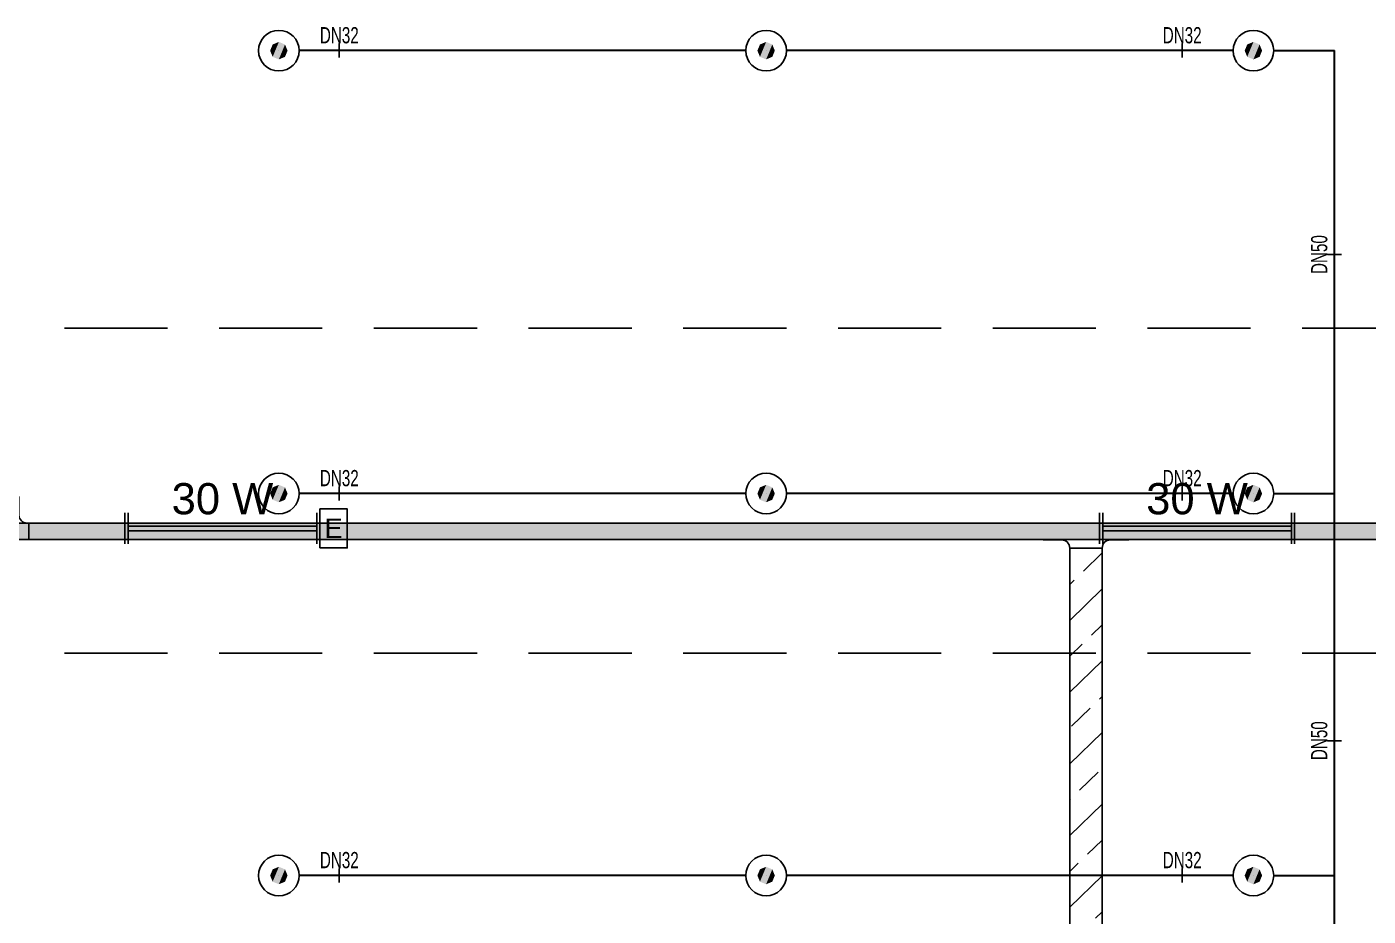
# Model space of a CAD drawing. Header units: millimetres. Extents: x -379292 to 1221486, y 92049 to 447512.
# Drawn here: x -158606 to -150348, y 218001 to 223472 of the extents above; entities that cross this region are included whole.
import ezdxf
from ezdxf.enums import TextEntityAlignment as Align

# ---------------------------------------------------------------- set-up
doc = ezdxf.new("R2010")
doc.units = ezdxf.units.MM
doc.linetypes.add('HIDDEN', pattern=[9.525, 6.35, -3.175])
for name, color, linetype in [('-M-YNGN-BORUID', 7, 'Continuous'), ('-M-YNGN-BORUUZUN', 7, 'Continuous'), ('-M-YNGN-BORUYUK', 7, 'Continuous'), ('-M-YNGN-SPR-YUK', 7, 'Continuous'), ('-M-YNGN-ZON4-CAP-', 7, 'Continuous'), ('-M-YNGN-ZON4-SPR-', 7, 'Continuous'), ('05_SYMBOL', 2, 'Continuous'), ('08_LAMP', 4, 'Continuous'), ('E_CT_ZA', 6, 'Continuous')]:
    doc.layers.add(name, color=color, linetype=linetype)
doc.layers.add('-M-YNGN-SPR-CAPCIZGI', color=188, linetype='Continuous', plot=False)
doc.layers.add('-M-YNGN-ZON4', color=3, linetype='SP', lineweight=30)
doc.layers.add('E_CT_AYDINLATMA', color=3, linetype='Continuous', lineweight=9)
doc.styles.add('CIZGI', font='tahoma.ttf', dxfattribs={"width": 0.8, "oblique": 20})
doc.styles.add('HCAD', font='HCAD.SHX', dxfattribs={"width": 0.8, "height": 0.2})
doc.styles.add('PIPESIZE', font='hcad.shx', dxfattribs={"width": 0.8})
doc.styles.add('SPR-NOT', font='romans.shx')
doc.styles.get("Standard").update_dxf_attribs({"font": 'segoeuil.ttf'})
doc.styles.add('YAZI-2', font='arial.ttf', dxfattribs={"height": 2})
doc.linetypes.add('SP', pattern='A,2,-0.1,["SP",CIZGI,S=0.14,R=0.2,X=0,Y=-0.07],-0.255', length=2.355)

# ---------------------------------------------------------------- blocks, each defined once
blk = doc.blocks.new('OtoParkBodrumKatMimari')
at = {"layer": '05_SYMBOL', "color": 252, "linetype": 'HIDDEN', "ltscale": 100}
for points in [[(19400, 120800), (128500, 120800)], [(19400, 118800), (135650, 118800)]]:
    blk.add_lwpolyline(points, dxfattribs=at)
blk = doc.blocks.new('SPRKL100')
at = {"layer": '-M-YNGN-SPR-CAPCIZGI'}
blk.add_line((0, 0.431), (0, -0.431), dxfattribs=at)
at = {"layer": '-M-YNGN-BORUID', "color": 0, "style": 'HCAD', "width": 0.8, "flags": 1}
blk.add_attdef('DIC', text='', height=0.4, dxfattribs=at).set_placement((0, -1.693), align=Align.CENTER)
at = {"layer": '-M-YNGN-BORUUZUN', "color": 0, "style": 'HCAD', "width": 0.7}
blk.add_attdef('BOY', text='', height=0.8, dxfattribs=at).set_placement((0, -1.08), align=Align.CENTER)
at = {"layer": '-M-YNGN-BORUYUK', "color": 6, "style": 'PIPESIZE', "width": 0.8}
blk.add_attdef('YUK', text='', height=0.5, dxfattribs=at).set_placement((0, 1.866), align=Align.CENTER)
at = {"color": 0, "style": 'PIPESIZE', "width": 0.7}
blk.add_attdef('CAP', text='', height=1, dxfattribs=at).set_placement((0, 0.45), align=Align.CENTER)
blk = doc.blocks.new('SP-C-UP-12')
at = {"ltscale": 10}
blk.add_line((0, 0), (0, 0), dxfattribs=at)
at = {"color": 1, "linetype": 'Continuous'}
blk.add_circle((0, 0), 12.5, dxfattribs=at)
at = {"ltscale": 10}
for points in [[(-5.37, 0), (-3.8, 3.8), (-3.8, -3.8), (0, 5.37)], [(-3.8, -3.8), (0, 5.37), (0, -5.37), (3.8, 3.8)], [(0, -5.37), (3.8, 3.8), (3.8, -3.8), (5.37, 0)]]:
    blk.add_solid(points, dxfattribs=at)
at = {"layer": '-M-YNGN-SPR-YUK', "style": 'SPR-NOT', "width": 0.5, "flags": 9}
for tag, p in [('YUK', (0, 17.77)), ('CAP', (0, 14.42)), ('TIP', (0.2, 10.78))]:
    blk.add_attdef(tag, text='', height=2.5, dxfattribs=at).set_placement(p, align=Align.MIDDLE_CENTER)
blk = doc.blocks.new('A$C69E781E7')
at = {"layer": '-M-YNGN-ZON4', "ltscale": 500}
for p, q in [((-4713.4, -2137.58), (-4988.4, -2137.58)), ((-4413.4, -2137.58), (-4688.4, -2137.58)), ((-4388.4, -2137.58), (-4350.9, -2137.58)), ((-4350.9, -7485.08), (-4350.9, -2137.58)), ((-4713.4, -2410.08), (-4988.4, -2410.08)), ((-4413.4, -2410.08), (-4688.4, -2410.08)), ((-4388.4, -2410.08), (-4350.9, -2410.08)), ((-4713.4, -2645.08), (-4988.4, -2645.08)), ((-4413.4, -2645.08), (-4688.4, -2645.08)), ((-4388.4, -2645.08), (-4350.9, -2645.08))]:
    blk.add_line(p, q, dxfattribs=at)
at = {"layer": '-M-YNGN-ZON4-CAP-'}
ref = blk.add_blockref('SPRKL100', (-4963.68, -2137.58), dxfattribs=dict(at, xscale=10, yscale=10, zscale=10))
ref.add_attrib('CAP', 'DN32', dxfattribs={"layer": '0', "color": 0, "height": 10, "style": 'PIPESIZE', "width": 0.7}).set_placement((-4963.68, -2133.08), align=Align.CENTER)
ref = blk.add_blockref('SPRKL100', (-4444.75, -2137.58), dxfattribs=dict(at, xscale=10, yscale=10, zscale=10))
ref.add_attrib('CAP', 'DN32', dxfattribs={"layer": '0', "color": 0, "height": 10, "style": 'PIPESIZE', "width": 0.7}).set_placement((-4444.75, -2133.08), align=Align.CENTER)
ref = blk.add_blockref('SPRKL100', (-4350.9, -2263.04), dxfattribs=dict(at, xscale=10.00000000000001, yscale=10.00000000000001, zscale=10.00000000000001, rotation=90))
ref.add_attrib('CAP', 'DN50', dxfattribs={"layer": '0', "color": 0, "height": 10, "rotation": 90, "style": 'PIPESIZE', "width": 0.7}).set_placement((-4355.4, -2263.04), align=Align.CENTER)
ref = blk.add_blockref('SPRKL100', (-4963.68, -2410.08), dxfattribs=dict(at, xscale=10, yscale=10, zscale=10))
ref.add_attrib('CAP', 'DN32', dxfattribs={"layer": '0', "color": 0, "height": 10, "style": 'PIPESIZE', "width": 0.7}).set_placement((-4963.68, -2405.58), align=Align.CENTER)
ref = blk.add_blockref('SPRKL100', (-4444.75, -2410.08), dxfattribs=dict(at, xscale=10, yscale=10, zscale=10))
ref.add_attrib('CAP', 'DN32', dxfattribs={"layer": '0', "color": 0, "height": 10, "style": 'PIPESIZE', "width": 0.7}).set_placement((-4444.75, -2405.58), align=Align.CENTER)
ref = blk.add_blockref('SPRKL100', (-4350.9, -2562.14), dxfattribs=dict(at, xscale=10.00000000000001, yscale=10.00000000000001, zscale=10.00000000000001, rotation=90))
ref.add_attrib('CAP', 'DN50', dxfattribs={"layer": '0', "color": 0, "height": 10, "rotation": 90, "style": 'PIPESIZE', "width": 0.7}).set_placement((-4355.4, -2562.14), align=Align.CENTER)
ref = blk.add_blockref('SPRKL100', (-4963.68, -2645.08), dxfattribs=dict(at, xscale=10, yscale=10, zscale=10))
ref.add_attrib('CAP', 'DN32', dxfattribs={"layer": '0', "color": 0, "height": 10, "style": 'PIPESIZE', "width": 0.7}).set_placement((-4963.68, -2640.58), align=Align.CENTER)
ref = blk.add_blockref('SPRKL100', (-4444.75, -2645.08), dxfattribs=dict(at, xscale=10, yscale=10, zscale=10))
ref.add_attrib('CAP', 'DN32', dxfattribs={"layer": '0', "color": 0, "height": 10, "style": 'PIPESIZE', "width": 0.7}).set_placement((-4444.75, -2640.58), align=Align.CENTER)
at = {"layer": '-M-YNGN-ZON4-SPR-'}
for p in [(-5000.9, -2137.58), (-4700.9, -2137.58), (-4400.9, -2137.58), (-5000.9, -2410.08), (-4700.9, -2410.08), (-4400.9, -2410.08), (-5000.9, -2645.08), (-4700.9, -2645.08), (-4400.9, -2645.08)]:
    blk.add_blockref('SP-C-UP-12', p, dxfattribs=at)
blk = doc.blocks.new('*U652')
h = blk.add_hatch()
h.set_pattern_fill('ANSI33', color=0, scale=50, angle=1, style=0)
h.paths.add_polyline_path([(-115024.3, 100), (-249.3, 100), (-249.3, 0), (-115024.3, 0)])
at = {"color": 0}
blk.add_lwpolyline([(-115024.3, 100), (-249.3, 100), (-249.3, 0), (-115024.3, 0)], close=True, dxfattribs=at)
at = {"ltscale": 25, "flags": 1}
for tag, p in [('YUKSEKLIK', (-228.6, -148.7)), ('KALINLIK', (-228.6, -213.3))]:
    blk.add_attdef(tag, p, '', height=50, dxfattribs=at)
blk = doc.blocks.new('*U677')
h = blk.add_hatch()
h.set_pattern_fill('ANSI33', color=0, scale=50, angle=1, style=0)
h.paths.add_polyline_path([(-6558, 200), (281.8, 200), (281.8, 0), (-6558, 0)])
at = {"color": 0}
blk.add_lwpolyline([(-6558, 200), (281.8, 200), (281.8, 0), (-6558, 0)], close=True, dxfattribs=at)
at = {"ltscale": 25, "flags": 1}
for tag, p in [('YUKSEKLIK', (-228.6, -148.7)), ('KALINLIK', (-228.6, -213.3))]:
    blk.add_attdef(tag, p, '', height=50, dxfattribs=at)
blk = doc.blocks.new('*U191')
at = {"color": 0}
for p, q in [((-50, 164), (-50, 167)), ((-50, 167), (250, 167)), ((250, 167), (250, 164)), ((-164, 164), (-50, 164)), ((0, 0), (0, 114)), ((200, 114), (0, 114)), ((200, 0), (200, 114)), ((364, 164), (250, 164))]:
    blk.add_line(p, q, dxfattribs=at)
for centre, start, end in [((-50, 114), 0, 90), ((250, 114), 90, 180)]:
    blk.add_arc(centre, 50, start, end, dxfattribs=at)
blk = doc.blocks.new('*U683')
h = blk.add_hatch()
h.set_pattern_fill('ANSI33', color=0, scale=50, angle=1, style=0)
h.paths.add_polyline_path([(-14068.3, 100), (100306.7, 100), (100306.7, 0), (-14068.3, 0)])
at = {"color": 0}
blk.add_lwpolyline([(-14068.3, 100), (100306.7, 100), (100306.7, 0), (-14068.3, 0)], close=True, dxfattribs=at)
at = {"ltscale": 25, "flags": 1}
for tag, p in [('YUKSEKLIK', (-228.6, -148.7)), ('KALINLIK', (-228.6, -213.3))]:
    blk.add_attdef(tag, p, '', height=50, dxfattribs=at)
blk = doc.blocks.new('*U342')
at = {"color": 0}
for p, q in [((264, 264), (-164, 264)), ((-60, 264), (-60, 164)), ((0, 264), (264, 264)), ((160, 264), (160, 164)), ((-164, 164), (-50, 164)), ((0, 0), (0, 114)), ((0, 104), (100, 104)), ((100, 0), (100, 114)), ((264, 164), (150, 164))]:
    blk.add_line(p, q, dxfattribs=at)
for centre, start, end in [((-50, 114), 0, 90), ((150, 114), 90, 180)]:
    blk.add_arc(centre, 50, start, end, dxfattribs=at)
blk = doc.blocks.new('40 W SIVA ÜSTÜ ETANJ LED 50--')
at = {"layer": '08_LAMP'}
for p, q in [((-625, -100), (-625, 100)), ((-605, -100), (-605, 100)), ((605, -100), (605, 100)), ((625, -100), (625, 100)), ((-605, 15), (605, 15)), ((-605, -15), (605, -15))]:
    blk.add_line(p, q, dxfattribs=at)
at = {"layer": '08_LAMP', "color": 2, "style": 'YAZI-2'}
blk.add_text('30 W', height=200, dxfattribs=at).set_placement((0, 90), align=Align.CENTER)
blk = doc.blocks.new('40 W SIVA ÜSTÜ ETANJ LED E 50')
at = {"layer": '08_LAMP'}
for p, q in [((-625, -100), (-625, 100)), ((-605, -100), (-605, 100)), ((605, -100), (605, 100)), ((625, -100), (625, 100)), ((-605, 15), (605, 15)), ((-605, -15), (605, -15))]:
    blk.add_line(p, q, dxfattribs=at)
blk.add_lwpolyline([(625, -125), (800, -125), (800, 125), (625, 125)], close=True, dxfattribs=at)
at = {"layer": '08_LAMP', "color": 2, "style": 'YAZI-2'}
blk.add_text('30 W', height=200, dxfattribs=at).set_placement((0, 90), align=Align.CENTER)
blk.add_text('E', height=125, dxfattribs=at).set_placement((712.5, 0), align=Align.MIDDLE)

msp = doc.modelspace()

# ---------------------------------------------------------------- block references
at = {"color": 8}
msp.add_blockref('OtoParkBodrumKatMimari', (-246354.8, 100818.8), dxfattribs=at)

# ---------------------------------------------------------------- next in the draw order: block references
at = {"layer": '-M-YNGN-ZON4', "ltscale": 25, "xscale": 10, "yscale": 10, "zscale": 10}
msp.add_blockref('A$C69E781E7', (-107045.9, 244701.5), dxfattribs=at)
at = {"layer": '08_LAMP', "xscale": 0.96, "yscale": 0.96, "zscale": 0.96}
for name, p in [('40 W SIVA ÜSTÜ ETANJ LED E 50', (-157402.1, 220386.7)), ('40 W SIVA ÜSTÜ ETANJ LED 50--', (-151402.1, 220386.7))]:
    msp.add_blockref(name, p, dxfattribs=at)
at = {"layer": 'E_CT_AYDINLATMA'}
msp.add_blockref('*U683', (-215536.5, 220318.6), dxfattribs=at)
at = {"layer": 'E_CT_ZA', "color": 2, "xscale": -1, "rotation": 180}
msp.add_blockref('*U342', (-158754.8, 220582.6), dxfattribs=at)
at = {"layer": 'E_CT_ZA', "color": 112, "rotation": 180}
msp.add_blockref('*U652', (-230054.1, 220418.6), dxfattribs=at)
at = {"layer": 'E_CT_ZA', "color": 2}
msp.add_blockref('*U191', (-152185.8, 220151.6), dxfattribs=at)
at = {"layer": 'E_CT_ZA', "color": 5, "xscale": -1, "rotation": 270}
msp.add_blockref('*U677', (-152185.8, 219983.7), dxfattribs=at)

doc.saveas('drawing.dxf')
